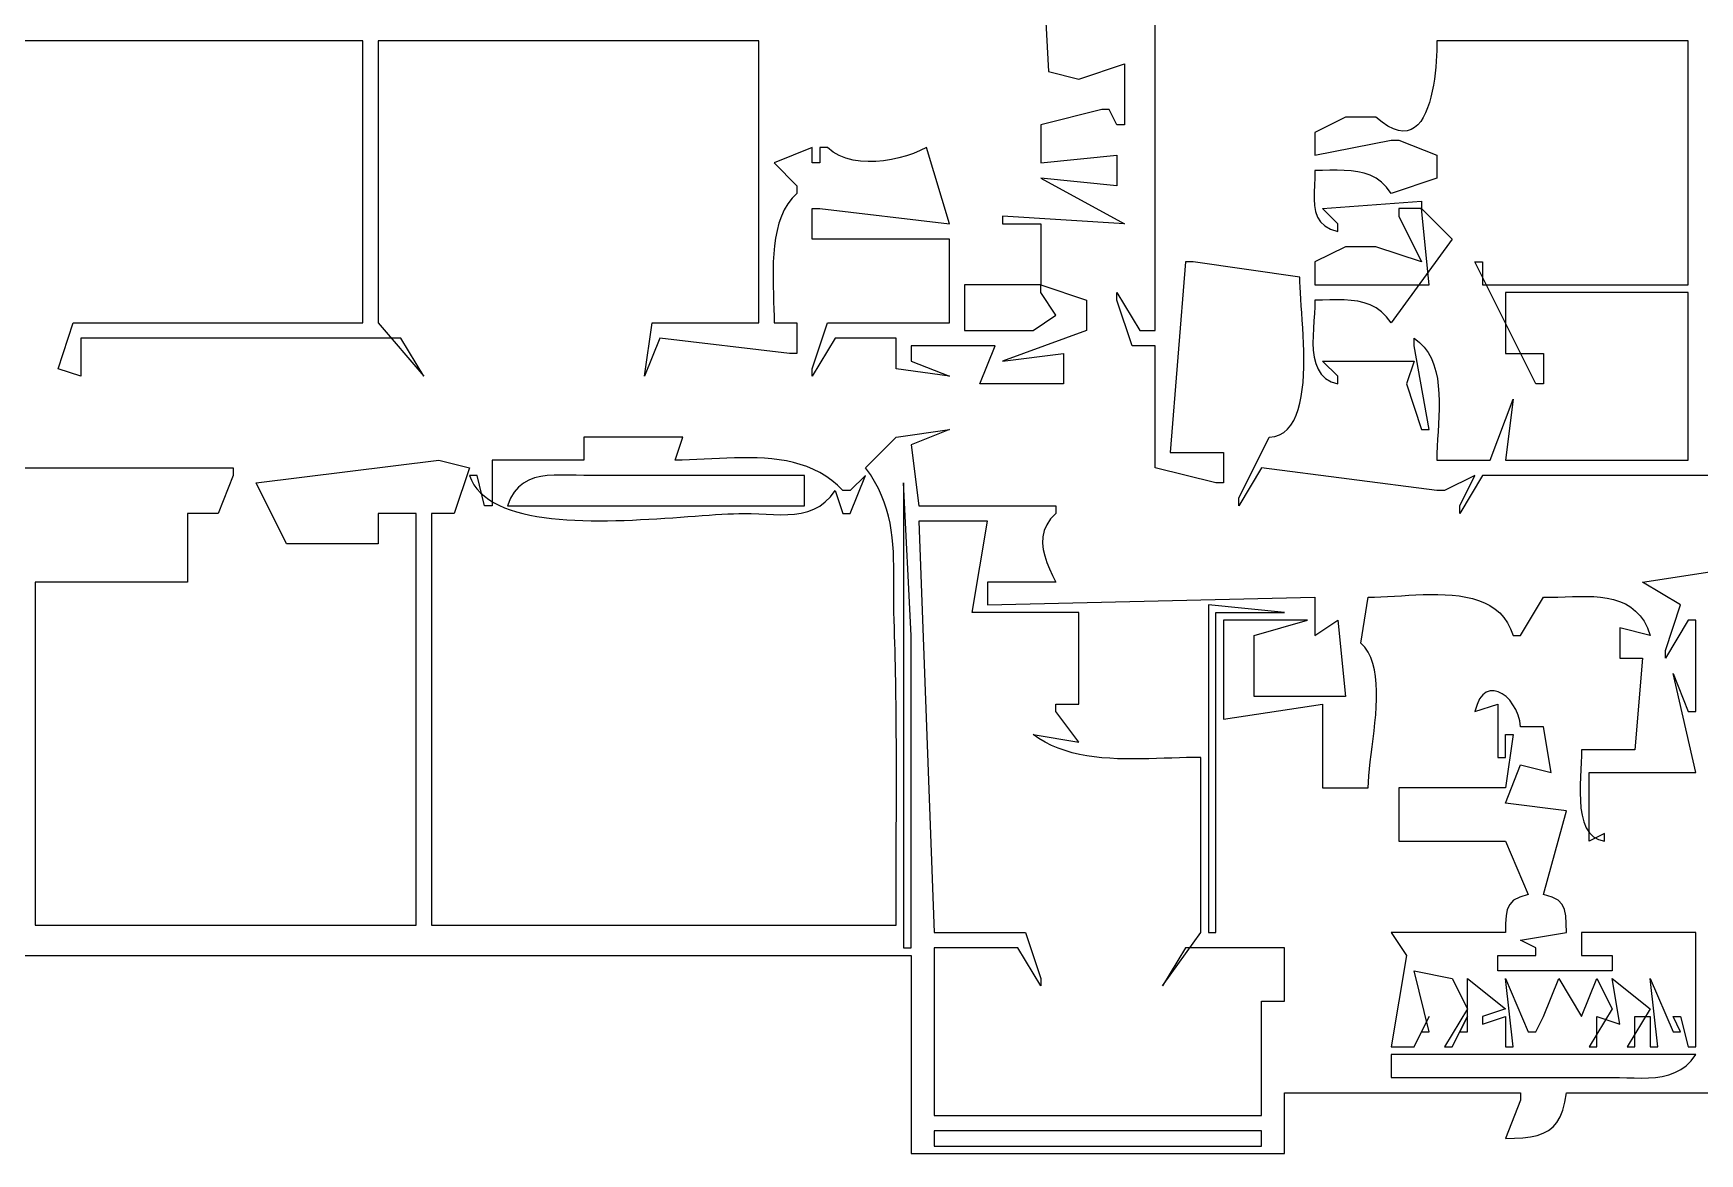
# Model space of a CAD drawing. Header units: metres. Extents: x 282 to 959, y 229 to 562.
# Drawn here: x 456.8 to 675.5, y 248 to 395 of the extents above; entities that cross this region are included whole.
import ezdxf

# ---------------------------------------------------------------- set-up
doc = ezdxf.new("R2010")
doc.units = ezdxf.units.M

msp = doc.modelspace()

# ---------------------------------------------------------------- linework, layer by layer
for p, q in [((589, 409), (590, 390)), ((604, 356), (604, 409)), ((500, 394), (450, 394)), ((500, 357), (500, 394)), ((552, 394), (502, 394)), ((502, 394), (502, 357)), ((552, 357), (552, 394)), ((641, 394), (640.9951, 393.4095)), ((674, 394), (641, 394)), ((674, 362), (674, 394)), ((640.951, 392.0642), (640.9076, 391.3287)), ((640.9795, 392.761), (640.951, 392.0642)), ((640.9951, 393.4095), (640.9795, 392.761)), ((590, 390), (594, 389)), ((594, 389), (600, 391)), ((600, 391), (600, 383)), ((640.7683, 389.7801), (640.6682, 388.9863)), ((640.8474, 390.5641), (640.7683, 389.7801)), ((640.9076, 391.3287), (640.8474, 390.5641)), ((640.3975, 387.4078), (640.2227, 386.6423)), ((640.5453, 388.1923), (640.3975, 387.4078)), ((640.6682, 388.9863), (640.5453, 388.1923)), ((597, 385), (589, 383)), ((598, 385), (597, 385)), ((599, 383), (598, 385)), ((639.7842, 385.2072), (639.5166, 384.5568)), ((640.0189, 385.9056), (639.7842, 385.2072)), ((640.2227, 386.6423), (640.0189, 385.9056)), ((589, 383), (589, 378)), ((600, 383), (599, 383)), ((629, 384), (625, 382)), ((630, 384), (629, 384)), ((632, 384), (630, 384)), ((633, 384), (632, 384)), ((633.8203, 383.3234), (633, 384)), ((634.5835, 382.8104), (633.8203, 383.3234)), ((635.2916, 382.4513), (634.5835, 382.8104)), ((638.4956, 382.9897), (638.0759, 382.6276)), ((638.8743, 383.4384), (638.4956, 382.9897)), ((639.2139, 383.964), (638.8743, 383.4384)), ((639.5166, 384.5568), (639.2139, 383.964)), ((625, 382), (625, 379)), ((625, 379), (635, 381)), ((635, 381), (636, 381)), ((635.9466, 382.2365), (635.2916, 382.4513)), ((636.5505, 382.1563), (635.9466, 382.2365)), ((636, 381), (641, 379)), ((637.1054, 382.2012), (636.5505, 382.1563)), ((637.6132, 382.3615), (637.1054, 382.2012)), ((638.0759, 382.6276), (637.6132, 382.3615)), ((559, 380), (554, 378)), ((559, 378), (559, 380)), ((561, 380), (560, 380)), ((560, 380), (560, 378)), ((561.7402, 379.4249), (561, 380)), ((562.555, 378.967), (561.7402, 379.4249)), ((563.433, 378.6192), (562.555, 378.967)), ((564.3628, 378.3743), (563.433, 378.6192)), ((569.3892, 378.4408), (568.3716, 378.2793)), ((570.3902, 378.662), (569.3892, 378.4408)), ((571.3632, 378.9357), (570.3902, 378.662)), ((572.2967, 379.2547), (571.3632, 378.9357)), ((573.1795, 379.6119), (572.2967, 379.2547)), ((574, 380), (573.1795, 379.6119)), ((577, 370), (574, 380)), ((589, 378), (599, 379)), ((599, 379), (599, 375)), ((641, 379), (641, 376)), ((554, 378), (557, 375)), ((560, 378), (559, 378)), ((565.3329, 378.225), (564.3628, 378.3743)), ((566.332, 378.1642), (565.3329, 378.225)), ((567.3487, 378.1847), (566.332, 378.1642)), ((568.3716, 378.2793), (567.3487, 378.1847)), ((625, 377), (624.98, 376.0416)), ((625.9897, 377.009), (625, 377)), ((626.9631, 377.0265), (625.9897, 377.009)), ((627.9165, 377.0358), (626.9631, 377.0265)), ((628.8462, 377.0203), (627.9165, 377.0358)), ((629.7488, 376.9632), (628.8462, 377.0203)), ((630.6204, 376.8479), (629.7488, 376.9632)), ((631.4576, 376.6577), (630.6204, 376.8479)), ((632.2567, 376.376), (631.4576, 376.6577)), ((633.0141, 375.986), (632.2567, 376.376)), ((557, 375), (557, 374)), ((599, 375), (589, 376)), ((589, 376), (600, 370)), ((624.9006, 374.1588), (624.895, 373.2605)), ((624.9379, 375.0902), (624.9006, 374.1588)), ((624.98, 376.0416), (624.9379, 375.0902)), ((633.7262, 375.4711), (633.0141, 375.986)), ((634.3894, 374.8147), (633.7262, 375.4711)), ((635, 374), (634.3894, 374.8147)), ((641, 376), (635, 374)), ((555.8056, 372.6447), (555.3388, 371.8545)), ((556.3571, 373.3626), (555.8056, 372.6447)), ((557, 374), (556.3571, 373.3626)), ((559, 368), (559, 372)), ((559, 372), (560, 372)), ((560, 372), (577, 370)), ((624.895, 373.2605), (624.948, 372.4085)), ((624.948, 372.4085), (625.0863, 371.6157)), ((626, 372), (639, 373)), ((628, 370), (626, 372)), ((639, 372), (636, 372)), ((636, 372), (636, 371)), ((639, 373), (639, 372)), ((640, 362), (639, 372)), ((639, 372), (643, 368)), ((554.6328, 370.091), (554.3804, 369.1342)), ((554.9501, 371.0005), (554.6328, 370.091)), ((555.3388, 371.8545), (554.9501, 371.0005)), ((600, 370), (584, 371)), ((584, 371), (584, 370)), ((584, 370), (589, 370)), ((589, 370), (589, 362)), ((625.0863, 371.6157), (625.337, 370.8954)), ((625.337, 370.8954), (625.7268, 370.2605)), ((625.7268, 370.2605), (626.2826, 369.7243)), ((626.2826, 369.7243), (627.0314, 369.2997)), ((628, 369), (628, 370)), ((636, 371), (639, 365)), ((554.1861, 368.1385), (554.0435, 367.1122)), ((554.3804, 369.1342), (554.1861, 368.1385)), ((577, 368), (559, 368)), ((577, 357), (577, 368)), ((627.0314, 369.2997), (628, 369)), ((643, 368), (635, 357)), ((553.9459, 366.0637), (553.8867, 365.0013)), ((554.0435, 367.1122), (553.9459, 366.0637)), ((629, 367), (625, 365)), ((630, 367), (629, 367)), ((632, 367), (630, 367)), ((633, 367), (632, 367)), ((639, 365), (633, 367)), ((553.8592, 363.9333), (553.8568, 362.868)), ((553.8867, 365.0013), (553.8592, 363.9333)), ((608, 365), (606, 340)), ((609, 365), (608, 365)), ((623, 363), (609, 365)), ((625, 365), (625, 362)), ((654, 349), (646, 365)), ((646, 365), (647, 365)), ((647, 365), (647, 362)), ((553.8568, 362.868), (553.873, 361.8137)), ((553.873, 361.8137), (553.901, 360.7789)), ((589, 362), (579, 362)), ((579, 362), (579, 356)), ((589, 361), (589, 362)), ((589, 362), (595, 360)), ((591, 358), (589, 361)), ((599, 360), (599, 361)), ((599, 361), (602, 356)), ((623.0106, 362.3865), (623, 363)), ((623.0399, 361.6957), (623.0106, 362.3865)), ((623.0843, 360.9352), (623.0399, 361.6957)), ((623.14, 360.1129), (623.0843, 360.9352)), ((625, 362), (640, 362)), ((647, 362), (674, 362)), ((674, 361), (650, 361)), ((650, 361), (650, 353)), ((674, 339), (674, 361)), ((553.901, 360.7789), (553.9344, 359.7718)), ((553.9344, 359.7718), (553.9664, 358.8007)), ((553.9664, 358.8007), (553.9905, 357.874)), ((595, 360), (595, 356)), ((601, 354), (599, 360)), ((623.2034, 359.2365), (623.14, 360.1129)), ((623.2706, 358.3138), (623.2034, 359.2365)), ((624.9786, 359.1359), (624.9257, 358.2192)), ((625, 360), (624.9786, 359.1359)), ((625.9897, 360.009), (625, 360)), ((626.9631, 360.0265), (625.9897, 360.009)), ((627.9165, 360.0358), (626.9631, 360.0265)), ((628.8462, 360.0202), (627.9165, 360.0358)), ((629.7488, 359.9631), (628.8462, 360.0202)), ((630.6204, 359.8478), (629.7488, 359.9631)), ((631.4576, 359.6577), (630.6204, 359.8478)), ((632.2567, 359.3759), (631.4576, 359.6577)), ((633.0141, 358.986), (632.2567, 359.3759)), ((633.7262, 358.4711), (633.0141, 358.986)), ((460, 351), (462, 357)), ((462, 357), (500, 357)), ((502, 357), (508, 350)), ((537, 350), (538, 357)), ((538, 357), (552, 357)), ((553.9905, 357.874), (554, 357)), ((554, 357), (557, 357)), ((557, 357), (557, 353)), ((559, 351), (561, 357)), ((561, 357), (577, 357)), ((588, 356), (591, 358)), ((623.3379, 357.3525), (623.2706, 358.3138)), ((623.4018, 356.3605), (623.3379, 357.3525)), ((624.8583, 357.266), (624.7934, 356.2924)), ((624.9257, 358.2192), (624.8583, 357.266)), ((634.3894, 357.8146), (633.7262, 358.4711)), ((635, 357), (634.3894, 357.8146)), ((505, 355), (463, 355)), ((463, 355), (463, 350)), ((508, 350), (505, 355)), ((539, 355), (537, 350)), ((556, 353), (539, 355)), ((562, 355), (559, 350)), ((570, 355), (562, 355)), ((570, 351), (570, 355)), ((579, 356), (588, 356)), ((595, 356), (584, 352)), ((602, 356), (604, 356)), ((623.4584, 355.3454), (623.4018, 356.3605)), ((623.504, 354.3151), (623.4584, 355.3454)), ((624.7477, 355.3147), (624.7383, 354.349)), ((624.7934, 356.2924), (624.7477, 355.3147)), ((638, 354), (638, 355)), ((638, 355), (638.7279, 354.4471)), ((638.7279, 354.4471), (639.3451, 353.813)), ((557, 353), (556, 353)), ((583, 354), (572, 354)), ((572, 354), (572, 352)), ((581, 349), (583, 354)), ((584, 352), (592, 353)), ((592, 353), (592, 349)), ((604, 354), (601, 354)), ((604, 338), (604, 354)), ((623.5349, 353.2774), (623.504, 354.3151)), ((623.5474, 352.24), (623.5349, 353.2774)), ((623.5378, 351.2106), (623.5474, 352.24)), ((624.7383, 354.349), (624.7821, 353.4116)), ((624.7821, 353.4116), (624.896, 352.5186)), ((624.896, 352.5186), (625.0969, 351.6862)), ((640, 343), (638, 354)), ((639.3451, 353.813), (639.8599, 353.1054)), ((639.8599, 353.1054), (640.2807, 352.3323)), ((640.2807, 352.3323), (640.616, 351.5013)), ((650, 353), (655, 353)), ((655, 353), (655, 349)), ((463, 350), (460, 351)), ((559, 350), (559, 351)), ((577, 350), (570, 351)), ((572, 352), (577, 350)), ((623.4373, 349.2072), (623.5023, 350.1971)), ((623.5023, 350.1971), (623.5378, 351.2106)), ((625.0969, 351.6862), (625.4018, 350.9306)), ((625.4018, 350.9306), (625.8277, 350.268)), ((625.8277, 350.268), (626.3914, 349.7145)), ((628, 350), (626, 352)), ((626, 352), (638, 352)), ((628, 349), (628, 350)), ((638, 352), (637, 349)), ((640.616, 351.5013), (640.874, 350.6204)), ((640.874, 350.6204), (641.0632, 349.6974)), ((592, 349), (581, 349)), ((623.2038, 347.3294), (623.3391, 348.2487)), ((623.3391, 348.2487), (623.4373, 349.2072)), ((626.3914, 349.7145), (627.1098, 349.2865)), ((627.1098, 349.2865), (628, 349)), ((637, 349), (639, 343)), ((641.0632, 349.6974), (641.192, 348.74)), ((641.192, 348.74), (641.2687, 347.7561)), ((655, 349), (654, 349)), ((622.539, 344.8841), (622.8075, 345.6393)), ((622.8075, 345.6393), (623.0279, 346.457)), ((623.0279, 346.457), (623.2038, 347.3294)), ((641.2687, 347.7561), (641.3017, 346.7536)), ((641.2995, 345.7402), (641.2703, 344.7238)), ((641.3017, 346.7536), (641.2995, 345.7402)), ((648, 339), (651, 347)), ((651, 347), (650, 339)), ((621.4077, 343.0711), (621.8428, 343.5923)), ((621.8428, 343.5923), (622.2187, 344.1992)), ((622.2187, 344.1992), (622.539, 344.8841)), ((641.2226, 343.7122), (641.1648, 342.7132)), ((641.2703, 344.7238), (641.2226, 343.7122)), ((529, 342), (529, 339)), ((542, 342), (529, 342)), ((541, 339), (542, 342)), ((566, 338), (570, 342)), ((570, 342), (577, 343)), ((577, 343), (572, 341)), ((615, 334), (619, 342)), ((619, 342), (619.7094, 342.1002)), ((619.7094, 342.1002), (620.3446, 342.3173)), ((620.3446, 342.3173), (620.9095, 342.6436)), ((620.9095, 342.6436), (621.4077, 343.0711)), ((639, 343), (640, 343)), ((641.1053, 341.7347), (641.0523, 340.7844)), ((641.1648, 342.7132), (641.1053, 341.7347)), ((543.8596, 339.073), (542.8929, 339.0353)), ((544.8368, 339.1184), (543.8596, 339.073)), ((545.822, 339.167), (544.8368, 339.1184)), ((546.8131, 339.2147), (545.822, 339.167)), ((547.8077, 339.2572), (546.8131, 339.2147)), ((548.8034, 339.29), (547.8077, 339.2572)), ((549.7979, 339.3089), (548.8034, 339.29)), ((550.789, 339.3097), (549.7979, 339.3089)), ((551.7742, 339.288), (550.789, 339.3097)), ((552.7514, 339.2394), (551.7742, 339.288)), ((553.7181, 339.1598), (552.7514, 339.2394)), ((554.672, 339.0447), (553.7181, 339.1598)), ((572, 341), (573, 333)), ((606, 340), (613, 340)), ((613, 340), (613, 336)), ((641.0144, 339.8702), (641, 339)), ((641.0523, 340.7844), (641.0144, 339.8702)), ((436, 338), (483, 338)), ((483, 337), (481, 332)), ((483, 338), (483, 337)), ((486, 336), (510, 339)), ((510, 339), (514, 338)), ((514, 338), (512, 332)), ((515, 337), (514, 337)), ((514, 337), (514.2639, 336.3644)), ((516, 333), (515, 337)), ((529, 339), (517, 339)), ((517, 339), (517, 333)), ((524.2178, 336.963), (523.3594, 336.8472)), ((525.117, 337.0205), (524.2178, 336.963)), ((526.0508, 337.0362), (525.117, 337.0205)), ((527.0133, 337.0269), (526.0508, 337.0362)), ((527.9984, 337.0092), (527.0133, 337.0269)), ((529, 337), (527.9984, 337.0092)), ((558, 337), (529, 337)), ((541.9389, 339.0095), (541, 339)), ((542.8929, 339.0353), (541.9389, 339.0095)), ((555.6109, 338.8899), (554.672, 339.0447)), ((556.5324, 338.6912), (555.6109, 338.8899)), ((557.4342, 338.4441), (556.5324, 338.6912)), ((558.3139, 338.1443), (557.4342, 338.4441)), ((558, 333), (558, 337)), ((559.1693, 337.7877), (558.3139, 338.1443)), ((559.9981, 337.3698), (559.1693, 337.7877)), ((560.7978, 336.8864), (559.9981, 337.3698)), ((561.5662, 336.3332), (560.7978, 336.8864)), ((564, 332), (566, 337)), ((566, 337), (564, 335)), ((566.636, 337.0948), (566, 338)), ((567.1955, 336.19), (566.636, 337.0948)), ((612, 336), (604, 338)), ((618, 338), (615, 333)), ((641, 335), (618, 338)), ((641, 339), (648, 339)), ((646, 337), (642, 335)), ((647, 337), (644, 332)), ((644, 333), (646, 337)), ((717, 337), (647, 337)), ((650, 339), (674, 339)), ((490, 328), (486, 336)), ((514.2639, 336.3644), (514.5963, 335.773)), ((514.5963, 335.773), (514.9941, 335.2245)), ((514.9941, 335.2245), (515.4544, 334.7174)), ((515.4544, 334.7174), (515.9742, 334.2502)), ((519.8904, 334.8083), (519.4036, 333.9917)), ((520.4543, 335.4664), (519.8904, 334.8083)), ((521.0892, 335.9826), (520.4543, 335.4664)), ((521.789, 336.3737), (521.0892, 335.9826)), ((522.5478, 336.6564), (521.789, 336.3737)), ((523.3594, 336.8472), (522.5478, 336.6564)), ((561.3787, 334.1784), (562, 335)), ((562.3011, 335.7058), (561.5662, 336.3332)), ((562, 335), (563, 332)), ((563, 335), (562.3011, 335.7058)), ((564, 335), (563, 335)), ((567.6833, 335.2846), (567.1955, 336.19)), ((568.1042, 334.378), (567.6833, 335.2846)), ((571, 336), (571, 275)), ((572, 316), (571, 336)), ((613, 336), (612, 336)), ((642, 335), (641, 335)), ((515.9742, 334.2502), (516.5505, 333.8216)), ((517, 333), (516, 333)), ((516.5505, 333.8216), (517.1805, 333.4301)), ((517.1805, 333.4301), (517.861, 333.0742)), ((517.861, 333.0742), (518.5893, 332.7526)), ((518.5893, 332.7526), (519.3622, 332.4638)), ((519.4036, 333.9917), (519, 333)), ((519, 333), (558, 333)), ((558.4107, 332.2613), (559.2172, 332.5642)), ((559.2172, 332.5642), (559.9834, 332.975)), ((559.9834, 332.975), (560.7052, 333.5082)), ((560.7052, 333.5082), (561.3787, 334.1784)), ((568.4631, 333.4693), (568.1042, 334.378)), ((568.765, 332.5577), (568.4631, 333.4693)), ((569.0145, 331.6425), (568.765, 332.5577)), ((573, 333), (591, 333)), ((591, 333), (591, 332)), ((615, 333), (615, 334)), ((644, 332), (644, 333)), ((481, 332), (477, 332)), ((477, 332), (477, 323)), ((507, 332), (502, 332)), ((502, 332), (502, 328)), ((507, 278), (507, 332)), ((512, 332), (509, 332)), ((509, 332), (509, 278)), ((519.3622, 332.4638), (520.1769, 332.2064)), ((520.1769, 332.2064), (521.0305, 331.979)), ((521.0305, 331.979), (521.9198, 331.7801)), ((521.9198, 331.7801), (522.842, 331.6083)), ((522.842, 331.6083), (523.7942, 331.4621)), ((523.7942, 331.4621), (524.7733, 331.3403)), ((524.7733, 331.3403), (525.7764, 331.2412)), ((525.7764, 331.2412), (526.8006, 331.1635)), ((526.8006, 331.1635), (527.8428, 331.1058)), ((527.8428, 331.1058), (528.9002, 331.0666)), ((528.9002, 331.0666), (529.9697, 331.0445)), ((529.9697, 331.0445), (531.0485, 331.038)), ((531.0485, 331.038), (532.1335, 331.0459)), ((532.1335, 331.0459), (533.2218, 331.0665)), ((533.2218, 331.0665), (534.3104, 331.0985)), ((534.3104, 331.0985), (535.3964, 331.1405)), ((535.3964, 331.1405), (536.4767, 331.191)), ((536.4767, 331.191), (537.5486, 331.2486)), ((537.5486, 331.2486), (538.6089, 331.3118)), ((538.6089, 331.3118), (539.6548, 331.3793)), ((539.6548, 331.3793), (540.6833, 331.4496)), ((540.6833, 331.4496), (541.6913, 331.5213)), ((541.6913, 331.5213), (542.6761, 331.593)), ((542.6761, 331.593), (543.6345, 331.6631)), ((543.6345, 331.6631), (544.5637, 331.7304)), ((544.5637, 331.7304), (545.4606, 331.7934)), ((545.4606, 331.7934), (546.3224, 331.8505)), ((546.3224, 331.8505), (547.146, 331.9005)), ((547.146, 331.9005), (547.9285, 331.9419)), ((547.9285, 331.9419), (548.667, 331.9732)), ((548.667, 331.9732), (549.3585, 331.993)), ((549.3585, 331.993), (550, 332)), ((550, 332), (550.9889, 331.9838)), ((550.9889, 331.9838), (551.9736, 331.9452)), ((551.9736, 331.9452), (552.95, 331.8985)), ((552.95, 331.8985), (553.9141, 331.8583)), ((553.9141, 331.8583), (554.862, 331.839)), ((554.862, 331.839), (555.7896, 331.8552)), ((555.7896, 331.8552), (556.693, 331.9213)), ((556.693, 331.9213), (557.568, 332.0518)), ((557.568, 332.0518), (558.4107, 332.2613)), ((563, 332), (564, 332)), ((569.2167, 330.7228), (569.0145, 331.6425)), ((569.3763, 329.7978), (569.2167, 330.7228)), ((573, 331), (575, 277)), ((582, 331), (573, 331)), ((580, 319), (582, 331)), ((589.7837, 330.5244), (589.4502, 329.7459)), ((590.2943, 331.277), (589.7837, 330.5244)), ((591, 332), (590.2943, 331.277)), ((569.4983, 328.8668), (569.3763, 329.7978)), ((569.5875, 327.929), (569.4983, 328.8668)), ((589.2757, 328.9448), (589.2424, 328.1246)), ((589.2424, 328.1246), (589.3323, 327.289)), ((589.4502, 329.7459), (589.2757, 328.9448)), ((502, 328), (490, 328)), ((569.6487, 326.9835), (569.5875, 327.929)), ((569.6869, 326.0296), (569.6487, 326.9835)), ((569.7069, 325.0665), (569.6869, 326.0296)), ((589.3323, 327.289), (589.5273, 326.4412)), ((589.5273, 326.4412), (589.8095, 325.585)), ((569.7135, 324.0934), (569.7069, 325.0665)), ((569.7116, 323.1094), (569.7135, 324.0934)), ((589.8095, 325.585), (590.161, 324.7237)), ((590.161, 324.7237), (590.5638, 323.8608)), ((590.5638, 323.8608), (591, 323)), ((668, 323), (681, 325)), ((477, 323), (457, 323)), ((457, 323), (457, 278)), ((569.7019, 321.106), (569.7061, 322.1139)), ((569.7061, 322.1139), (569.7116, 323.1094)), ((591, 323), (582, 323)), ((582, 323), (582, 320)), ((673, 320), (668, 323)), ((569.7037, 320.0849), (569.7019, 321.106)), ((569.7166, 319.0498), (569.7037, 320.0849)), ((582, 320), (625, 321)), ((611, 320), (611, 277)), ((621, 319), (611, 320)), ((625, 321), (625, 316)), ((631, 315), (632, 321)), ((632, 321), (632.807, 321.0116)), ((632.807, 321.0116), (633.6522, 321.0431)), ((633.6522, 321.0431), (634.5301, 321.089)), ((634.5301, 321.089), (635.4352, 321.1442)), ((635.4352, 321.1442), (636.3624, 321.2032)), ((636.3624, 321.2032), (637.306, 321.2607)), ((637.306, 321.2607), (638.2609, 321.3116)), ((638.2609, 321.3116), (639.2216, 321.3503)), ((639.2216, 321.3503), (640.1828, 321.3718)), ((640.1828, 321.3718), (641.139, 321.3705)), ((641.139, 321.3705), (642.085, 321.3413)), ((642.085, 321.3413), (643.0152, 321.2787)), ((643.0152, 321.2787), (643.9244, 321.1776)), ((643.9244, 321.1776), (644.8072, 321.0326)), ((644.8072, 321.0326), (645.6582, 320.8384)), ((645.6582, 320.8384), (646.4721, 320.5896)), ((646.4721, 320.5896), (647.2434, 320.281)), ((647.2434, 320.281), (647.9668, 319.9073)), ((647.9668, 319.9073), (648.6368, 319.4632)), ((648.6368, 319.4632), (649.2483, 318.9433)), ((652, 316), (655, 321)), ((655, 321), (655.9348, 321.0111)), ((655.9348, 321.0111), (656.8814, 321.0384)), ((656.8814, 321.0384), (657.834, 321.0724)), ((657.834, 321.0724), (658.7871, 321.1037)), ((658.7871, 321.1037), (659.7348, 321.1229)), ((659.7348, 321.1229), (660.6717, 321.1206)), ((660.6717, 321.1206), (661.5919, 321.0875)), ((661.5919, 321.0875), (662.49, 321.0141)), ((662.49, 321.0141), (663.36, 320.8911)), ((663.36, 320.8911), (664.1965, 320.709)), ((664.1965, 320.709), (664.9938, 320.4585)), ((664.9938, 320.4585), (665.7461, 320.1302)), ((665.7461, 320.1302), (666.4479, 319.7147)), ((666.4479, 319.7147), (667.0935, 319.2025)), ((671, 314), (673, 320)), ((569.7453, 318), (569.7166, 319.0498)), ((569.78, 317.001), (569.7453, 318)), ((594, 319), (580, 319)), ((594, 307), (594, 319)), ((612, 277), (612, 319)), ((612, 319), (621, 319)), ((624, 318), (613, 318)), ((613, 318), (613, 305)), ((617, 316), (624, 318)), ((625, 316), (628, 318)), ((628, 318), (629, 308)), ((649.2483, 318.9433), (649.7957, 318.3423)), ((649.7957, 318.3423), (650.2737, 317.655)), ((650.2737, 317.655), (650.6769, 316.876)), ((667.0935, 319.2025), (667.6771, 318.5843)), ((667.6771, 318.5843), (668.1932, 317.8508)), ((668.1932, 317.8508), (668.636, 316.9925)), ((674, 318), (671, 313)), ((675, 318), (674, 318)), ((675, 306), (675, 318)), ((569.8123, 316.0019), (569.78, 317.001)), ((569.842, 315.0028), (569.8123, 316.0019)), ((569.8694, 314.0035), (569.842, 315.0028)), ((572, 275), (572, 316)), ((617, 308), (617, 316)), ((631.5281, 314.452), (631, 315)), ((650.6769, 316.876), (651, 316)), ((651, 316), (652, 316)), ((669, 316), (665, 317)), ((665, 317), (665, 313)), ((668.636, 316.9925), (669, 316)), ((569.8944, 313.0041), (569.8694, 314.0035)), ((569.9173, 312.0046), (569.8944, 313.0041)), ((631.9669, 313.8186), (631.5281, 314.452)), ((632.3228, 313.1076), (631.9669, 313.8186)), ((632.6024, 312.3269), (632.3228, 313.1076)), ((665, 313), (668, 313)), ((668, 313), (667, 301)), ((671, 313), (671, 314)), ((569.938, 311.005), (569.9173, 312.0046)), ((569.9566, 310.0053), (569.938, 311.005)), ((632.8122, 311.4843), (632.6024, 312.3269)), ((632.9587, 310.5877), (632.8122, 311.4843)), ((675, 298), (672, 311)), ((672, 311), (674, 306)), ((569.9733, 309.0056), (569.9566, 310.0053)), ((569.9882, 308.0057), (569.9733, 309.0056)), ((633.0484, 309.645), (632.9587, 310.5877)), ((633.0879, 308.664), (633.0484, 309.645)), ((633.0837, 307.6525), (633.0879, 308.664)), ((647.4904, 308.5476), (647.0282, 308.2028)), ((647.9895, 308.7205), (647.4904, 308.5476)), ((648.5118, 308.7351), (647.9895, 308.7205)), ((649.0437, 308.6051), (648.5118, 308.7351)), ((649.5714, 308.3441), (649.0437, 308.6051)), ((570.0012, 307.0058), (569.9882, 308.0057)), ((570.0126, 306.0058), (570.0012, 307.0058)), ((591, 306), (591, 307)), ((591, 307), (594, 307)), ((613, 305), (626, 307)), ((629, 308), (617, 308)), ((626, 307), (626, 296)), ((632.9702, 305.5696), (633.0423, 306.6184)), ((633.0423, 306.6184), (633.0837, 307.6525)), ((646, 306), (649, 307)), ((646.2693, 306.9426), (646, 306)), ((646.6166, 307.6724), (646.2693, 306.9426)), ((647.0282, 308.2028), (646.6166, 307.6724)), ((649, 307), (649, 300)), ((650.0813, 307.9659), (649.5714, 308.3441)), ((650.5597, 307.4841), (650.0813, 307.9659)), ((650.9929, 306.9124), (650.5597, 307.4841)), ((651.3672, 306.2645), (650.9929, 306.9124)), ((651.6689, 305.554), (651.3672, 306.2645)), ((570.0224, 305.0058), (570.0126, 306.0058)), ((570.0306, 304.0057), (570.0224, 305.0058)), ((594, 302), (591, 306)), ((632.7603, 303.4592), (632.874, 304.5139)), ((632.874, 304.5139), (632.9702, 305.5696)), ((651.8844, 304.7946), (651.6689, 305.554)), ((652, 304), (651.8844, 304.7946)), ((674, 306), (675, 306)), ((570.0374, 303.0055), (570.0306, 304.0057)), ((570.0429, 302.0053), (570.0374, 303.0055)), ((570.0471, 301.0051), (570.0429, 302.0053)), ((588.7662, 302.4584), (588, 303)), ((588, 303), (594, 302)), ((589.5712, 301.9791), (588.7662, 302.4584)), ((590.4119, 301.5585), (589.5712, 301.9791)), ((632.5061, 301.3842), (632.6354, 302.4134)), ((632.6354, 302.4134), (632.7603, 303.4592)), ((650, 300), (650, 303)), ((650, 303), (651, 303)), ((651, 303), (650, 296)), ((655, 304), (652, 304)), ((656, 298), (655, 304)), ((570.0502, 300.0048), (570.0471, 301.0051)), ((570.0522, 299.0045), (570.0502, 300.0048)), ((591.2852, 301.193), (590.4119, 301.5585)), ((592.1881, 300.879), (591.2852, 301.193)), ((593.1175, 300.6131), (592.1881, 300.879)), ((594.0703, 300.3917), (593.1175, 300.6131)), ((595.0435, 300.2111), (594.0703, 300.3917)), ((596.034, 300.068), (595.0435, 300.2111)), ((597.0387, 299.9586), (596.034, 300.068)), ((598.0546, 299.8795), (597.0387, 299.9586)), ((599.0786, 299.8272), (598.0546, 299.8795)), ((600.1076, 299.798), (599.0786, 299.8272)), ((601.1386, 299.7885), (600.1076, 299.798)), ((602.1684, 299.795), (601.1386, 299.7885)), ((603.1942, 299.814), (602.1684, 299.795)), ((604.2126, 299.8421), (603.1942, 299.814)), ((605.2208, 299.8755), (604.2126, 299.8421)), ((606.2156, 299.9109), (605.2208, 299.8755)), ((607.194, 299.9445), (606.2156, 299.9109)), ((608.1529, 299.9729), (607.194, 299.9445)), ((609.0893, 299.9926), (608.1529, 299.9729)), ((610, 300), (609.0893, 299.9926)), ((610, 277), (610, 300)), ((632.2598, 299.4074), (632.3787, 300.3796)), ((632.3787, 300.3796), (632.5061, 301.3842)), ((649, 300), (650, 300)), ((659.9844, 300.2123), (659.9452, 299.336)), ((660, 301), (659.9844, 300.2123)), ((667, 301), (660, 301)), ((570.0532, 298.0042), (570.0522, 299.0045)), ((570.0532, 297.0038), (570.0532, 298.0042)), ((632.0195, 296.7639), (632.0737, 297.5917)), ((632.0737, 297.5917), (632.156, 298.4755)), ((632.156, 298.4755), (632.2598, 299.4074)), ((650, 294), (652, 299)), ((652, 299), (656, 298)), ((659.8949, 298.3913), (659.846, 297.398)), ((659.9452, 299.336), (659.8949, 298.3913)), ((661, 290), (661, 298)), ((661, 298), (675, 298)), ((570.0511, 295.003), (570.0525, 296.0034)), ((570.0525, 296.0034), (570.0532, 297.0038)), ((626, 296), (632, 296)), ((632, 296), (632.0195, 296.7639)), ((650, 296), (636, 296)), ((636, 296), (636, 289)), ((659.8112, 296.3763), (659.803, 295.3462)), ((659.803, 295.3462), (659.8339, 294.3276)), ((659.846, 297.398), (659.8112, 296.3763)), ((570.0463, 293.0022), (570.049, 294.0026)), ((570.049, 294.0026), (570.0511, 295.003)), ((658, 293), (650, 294)), ((659.8339, 294.3276), (659.9166, 293.3407)), ((659.9166, 293.3407), (660.0636, 292.4054)), ((570.0359, 290.0011), (570.0397, 291.0015)), ((570.0397, 291.0015), (570.0432, 292.0019)), ((570.0432, 292.0019), (570.0463, 293.0022)), ((655, 282), (658, 293)), ((660.0636, 292.4054), (660.2875, 291.5418)), ((660.2875, 291.5418), (660.6008, 290.7699)), ((570.0279, 288.0005), (570.032, 289.0008)), ((570.032, 289.0008), (570.0359, 290.0011)), ((636, 289), (650, 289)), ((650, 289), (653, 282)), ((660.6008, 290.7699), (661.0161, 290.1097)), ((663, 290), (661, 289)), ((661, 289), (661, 290)), ((661.0161, 290.1097), (661.5461, 289.5813)), ((661.5461, 289.5813), (662.2031, 289.2047)), ((662.2031, 289.2047), (663, 289)), ((663, 289), (663, 290)), ((570.0197, 286), (570.0237, 287.0002)), ((570.0237, 287.0002), (570.0279, 288.0005)), ((570.0121, 283.9996), (570.0158, 284.9997)), ((570.0158, 284.9997), (570.0197, 286)), ((570.0058, 281.9994), (570.0088, 282.9995)), ((570.0088, 282.9995), (570.0121, 283.9996)), ((570.0004, 278.9997), (570.0015, 279.9996)), ((570.0015, 279.9996), (570.0034, 280.9995)), ((570.0034, 280.9995), (570.0058, 281.9994)), ((650.2461, 280.0185), (650.0886, 279.1857)), ((650.5573, 280.6997), (650.2461, 280.0185)), ((651.0809, 281.2461), (650.5573, 280.6997)), ((651.8756, 281.674), (651.0809, 281.2461)), ((653, 282), (651.8756, 281.674)), ((656.1243, 281.674), (655, 282)), ((656.919, 281.2461), (656.1243, 281.674)), ((657.4426, 280.6998), (656.919, 281.2461)), ((657.7538, 280.0185), (657.4426, 280.6998)), ((657.9113, 279.1858), (657.7538, 280.0185)), ((457, 278), (507, 278)), ((509, 278), (570, 278)), ((570, 278), (570.0004, 278.9997)), ((650.0261, 278.1851), (650, 277)), ((650.0886, 279.1857), (650.0261, 278.1851)), ((657.9738, 278.1851), (657.9113, 279.1858)), ((658, 277), (657.9738, 278.1851)), ((575, 277), (587, 277)), ((587, 277), (589, 271)), ((605, 270), (610, 277)), ((611, 277), (612, 277)), ((650, 277), (635, 277)), ((635, 277), (637, 274)), ((652, 276), (658, 277)), ((654, 275), (652, 276)), ((675, 277), (660, 277)), ((660, 277), (660, 274)), ((675, 262), (675, 277)), ((282, 274), (572, 274)), ((571, 275), (572, 275)), ((572, 274), (572, 248)), ((586, 275), (575, 275)), ((575, 275), (575, 253)), ((589, 270), (586, 275)), ((608, 275), (605, 270)), ((621, 275), (608, 275)), ((621, 268), (621, 275)), ((637, 274), (635, 262)), ((649, 272), (649, 274)), ((649, 274), (654, 274)), ((654, 274), (654, 275)), ((660, 274), (664, 274)), ((664, 274), (664, 272)), ((640, 264), (638, 272)), ((638, 272), (643, 271)), ((664, 272), (649, 272)), ((589, 271), (589, 270)), ((643, 271), (645, 267)), ((645, 264), (645, 271)), ((645, 271), (650, 267)), ((651, 262), (650, 271)), ((650, 271), (653, 264)), ((655, 266), (657, 271)), ((657, 271), (660, 266)), ((660, 266), (662, 271)), ((662, 271), (664, 267)), ((665, 265), (664, 271)), ((664, 271), (669, 267)), ((670, 262), (669, 271)), ((669, 271), (672, 264)), ((618, 253), (618, 268)), ((618, 268), (621, 268)), ((645, 267), (642, 262)), ((650, 267), (647, 266)), ((664, 267), (661, 262)), ((669, 267), (666, 262)), ((638, 262), (640, 266)), ((640, 266), (639, 264)), ((643, 262), (645, 266)), ((645, 266), (644, 264)), ((647, 266), (647, 265)), ((647, 265), (650, 266)), ((650, 266), (650, 262)), ((654, 264), (655, 266)), ((662, 262), (662, 266)), ((662, 266), (665, 265)), ((667, 262), (667, 266)), ((667, 266), (669, 266)), ((669, 266), (669, 262)), ((673, 264), (672, 266)), ((672, 266), (673, 266)), ((673, 266), (674, 262)), ((639, 264), (640, 264)), ((644, 264), (645, 264)), ((653, 264), (654, 264)), ((672, 264), (673, 264)), ((635, 262), (638, 262)), ((635, 261), (635, 258)), ((675, 261), (635, 261)), ((642, 262), (643, 262)), ((650, 262), (651, 262)), ((661, 262), (662, 262)), ((666, 262), (667, 262)), ((669, 262), (670, 262)), ((674, 262), (675, 262)), ((674.3955, 260.1965), (675, 261)), ((669.7007, 258.0097), (670.5839, 258.1356)), ((670.5839, 258.1356), (671.4338, 258.3369)), ((671.4338, 258.3369), (672.2453, 258.6287)), ((672.2453, 258.6287), (673.0129, 259.0259)), ((673.0129, 259.0259), (673.7314, 259.5435)), ((673.7314, 259.5435), (674.3955, 260.1965)), ((621, 248), (621, 256)), ((621, 256), (652, 256)), ((635, 258), (664, 258)), ((652, 256), (652, 255)), ((657.8096, 254.767), (658, 256)), ((658, 256), (937, 256)), ((664, 258), (664.9715, 257.9878)), ((664.9715, 257.9878), (665.9415, 257.9611)), ((665.9415, 257.9611), (666.9047, 257.935)), ((666.9047, 257.935), (667.8559, 257.9244)), ((667.8559, 257.9244), (668.7896, 257.9443)), ((668.7896, 257.9443), (669.7007, 258.0097)), ((652, 255), (650, 250)), ((657.5423, 253.715), (657.8096, 254.767)), ((575, 253), (618, 253)), ((656.2499, 251.5014), (656.7654, 252.0965)), ((656.7654, 252.0965), (657.1952, 252.8296)), ((657.1952, 252.8296), (657.5423, 253.715)), ((575, 251), (575, 249)), ((618, 251), (575, 251)), ((618, 249), (618, 251)), ((650, 250), (651.1962, 250.029)), ((651.1962, 250.029), (652.2864, 250.0961)), ((652.2864, 250.0961), (653.2736, 250.2155)), ((653.2736, 250.2155), (654.1607, 250.4014)), ((654.1607, 250.4014), (654.9505, 250.6681)), ((654.9505, 250.6681), (655.6459, 251.03)), ((655.6459, 251.03), (656.2499, 251.5014)), ((572, 248), (621, 248)), ((575, 249), (618, 249))]:
    msp.add_line(p, q)

doc.saveas('drawing.dxf')
